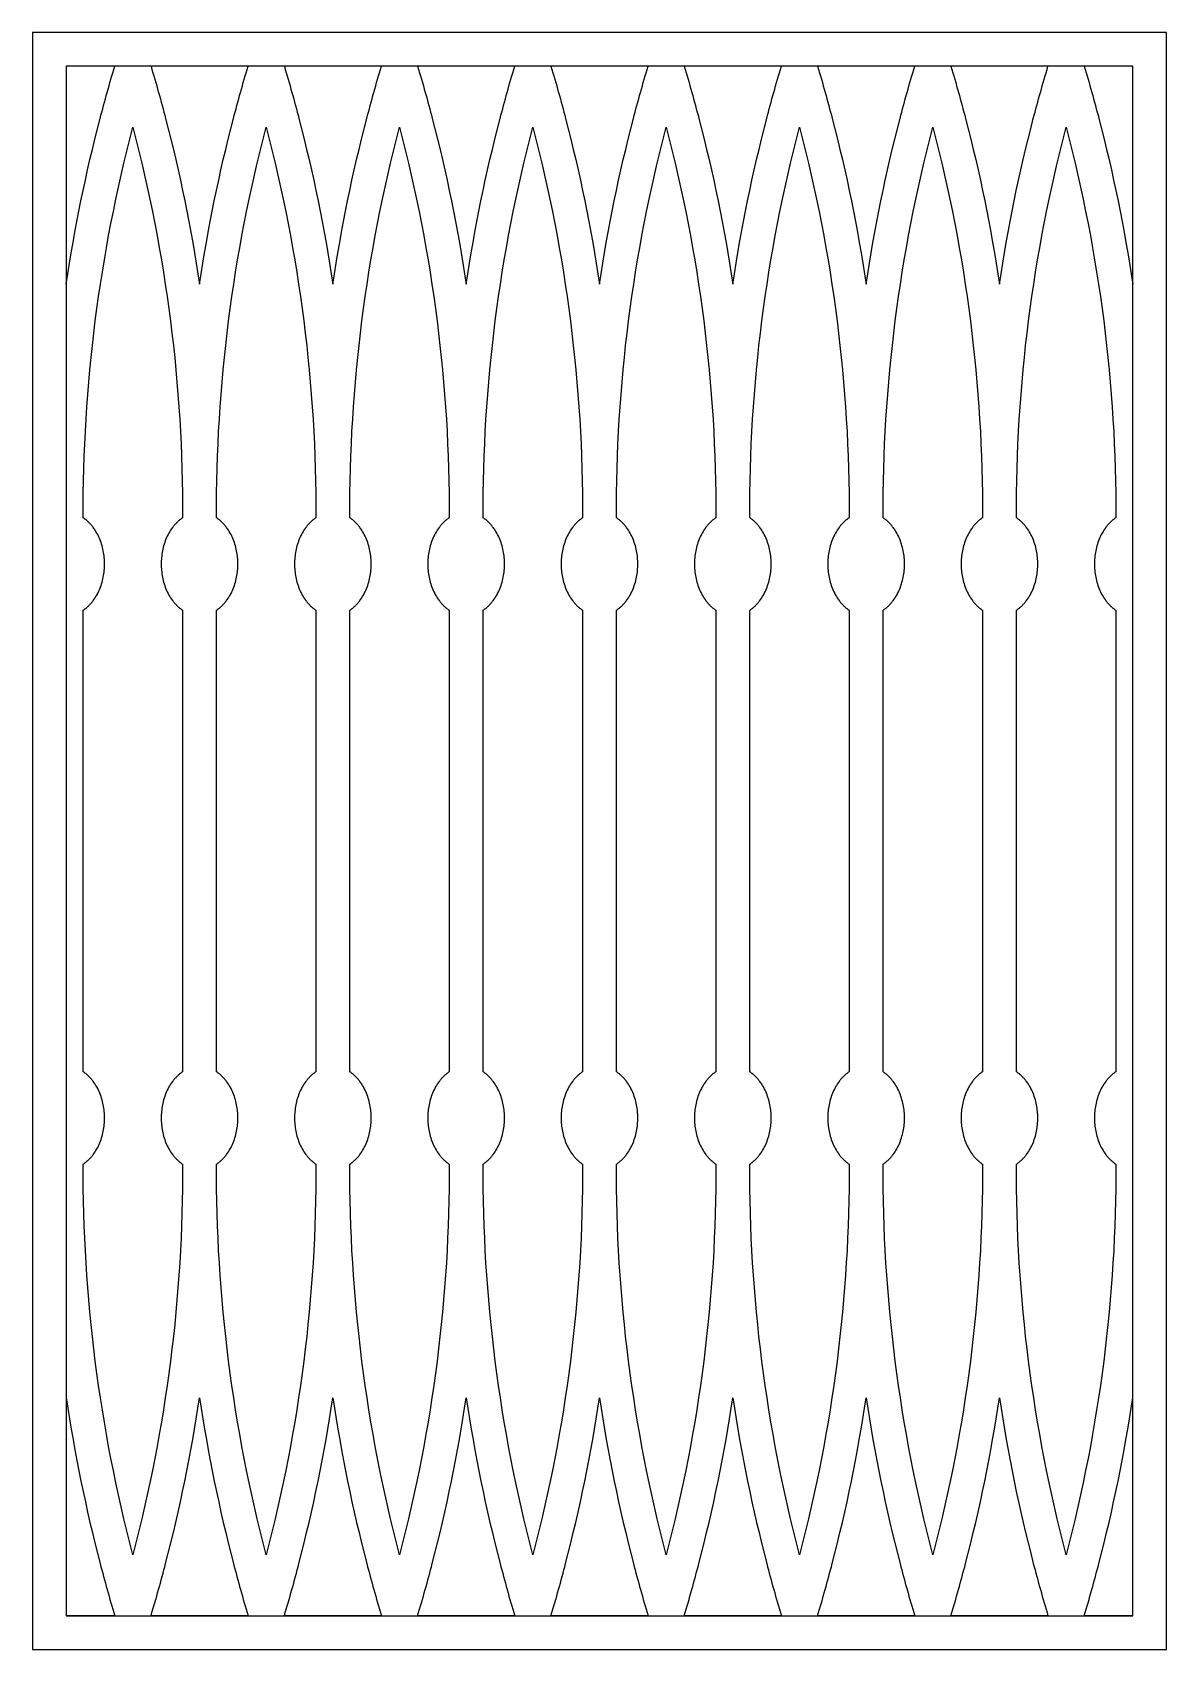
# Model space of a CAD drawing. Header units: millimetres. Extents: x 120 to 361, y 66 to 410.
import ezdxf

# ---------------------------------------------------------------- set-up
doc = ezdxf.new("R2010")
doc.units = ezdxf.units.MM
doc.layers.get('0').update_dxf_attribs({"color": 1})

msp = doc.modelspace()

# ---------------------------------------------------------------- linework, layer by layer
for points in [[(120.03, 66.18), (361.41, 66.18), (361.41, 410.45), (120.03, 410.45)], [(127.23, 73.39), (354.2, 73.39), (354.2, 403.25), (127.23, 403.25)]]:
    msp.add_lwpolyline(points, close=True)
for points in [[(127.23, 356.85, -0.0267), (134.45, 392.09, -0.008571), (137.56, 403.25), (127.23, 403.25)], [(354.2, 403.25), (343.88, 403.25, -0.008571), (346.99, 392.09, -0.0267), (354.2, 356.85)], [(127.23, 119.78, 0.0267), (134.45, 84.54, 0.008571), (137.56, 73.39), (127.23, 73.39)], [(354.2, 73.39), (343.88, 73.39, 0.008571), (346.99, 84.54, 0.0267), (354.2, 119.78)]]:
    msp.add_lwpolyline(points, format="xyb")
for points in [[(162.82, 392.09, -0.008571), (165.93, 403.25), (145.28, 403.25, -0.008571), (148.39, 392.09, -0.0267), (155.61, 356.85, -0.0267)], [(191.19, 392.09, -0.008571), (194.3, 403.25), (173.65, 403.25, -0.008571), (176.76, 392.09, -0.0267), (183.98, 356.85, -0.0267)], [(219.56, 392.09, -0.008571), (222.67, 403.25), (202.02, 403.25, -0.008571), (205.14, 392.09, -0.0267), (212.35, 356.85, -0.0267)], [(247.93, 392.09, -0.008571), (251.05, 403.25), (230.39, 403.25, -0.008571), (233.51, 392.09, -0.0267), (240.72, 356.85, -0.0267)], [(276.3, 392.09, -0.008571), (279.42, 403.25), (258.76, 403.25, -0.008571), (261.88, 392.09, -0.0267), (269.09, 356.85, -0.0267)], [(304.67, 392.09, -0.008571), (307.79, 403.25), (287.14, 403.25, -0.008571), (290.25, 392.09, -0.0267), (297.46, 356.85, -0.0267)], [(333.04, 392.09, -0.008571), (336.16, 403.25), (315.51, 403.25, -0.008571), (318.62, 392.09, -0.0267), (325.83, 356.85, -0.0267)], [(152, 189.19), (151.87, 189.1), (151.74, 189.01), (151.62, 188.92), (151.49, 188.82), (151.37, 188.72), (151.24, 188.62), (151.12, 188.51), (151, 188.4), (150.88, 188.29), (150.76, 188.17), (150.64, 188.05), (150.53, 187.93), (150.41, 187.81), (150.3, 187.68), (150.19, 187.55), (150.08, 187.42), (149.97, 187.28), (149.86, 187.14), (149.66, 186.86), (149.46, 186.56), (149.27, 186.26), (149.09, 185.95), (148.91, 185.63), (148.75, 185.3), (148.6, 184.97), (148.45, 184.63), (148.32, 184.29), (148.19, 183.94), (148.08, 183.59), (147.97, 183.23), (147.88, 182.88), (147.79, 182.52), (147.72, 182.16), (147.65, 181.8), (147.59, 181.45), (147.55, 181.09), (147.51, 180.74), (147.48, 180.39), (147.46, 180.04), (147.45, 179.69), (147.44, 179.35), (147.45, 179.01), (147.46, 178.67), (147.48, 178.32), (147.51, 177.97), (147.55, 177.61), (147.59, 177.26), (147.65, 176.9), (147.72, 176.54), (147.79, 176.18), (147.88, 175.83), (147.97, 175.47), (148.08, 175.12), (148.19, 174.77), (148.32, 174.42), (148.45, 174.07), (148.6, 173.74), (148.75, 173.4), (148.91, 173.08), (149.09, 172.76), (149.27, 172.45), (149.46, 172.14), (149.66, 171.85), (149.86, 171.56), (149.97, 171.43), (150.08, 171.29), (150.19, 171.16), (150.3, 171.03), (150.41, 170.9), (150.53, 170.77), (150.64, 170.65), (150.76, 170.53), (150.88, 170.42), (151, 170.3), (151.12, 170.2), (151.24, 170.09), (151.37, 169.99), (151.49, 169.89), (151.62, 169.79), (151.74, 169.7), (151.87, 169.6), (152, 169.52, -0.065012), (141.42, 86.36, -0.065012), (130.84, 169.52), (130.97, 169.6), (131.09, 169.7), (131.22, 169.79), (131.35, 169.89), (131.47, 169.99), (131.6, 170.09), (131.72, 170.2), (131.84, 170.3), (131.96, 170.42), (132.08, 170.53), (132.2, 170.65), (132.31, 170.77), (132.43, 170.9), (132.54, 171.03), (132.65, 171.16), (132.76, 171.29), (132.87, 171.43), (132.98, 171.56), (133.18, 171.85), (133.38, 172.14), (133.57, 172.45), (133.75, 172.76), (133.93, 173.08), (134.09, 173.4), (134.24, 173.74), (134.39, 174.07), (134.52, 174.42), (134.65, 174.77), (134.76, 175.12), (134.87, 175.47), (134.96, 175.83), (135.05, 176.18), (135.12, 176.54), (135.19, 176.9), (135.25, 177.26), (135.29, 177.61), (135.33, 177.97), (135.36, 178.32), (135.38, 178.67), (135.39, 179.01), (135.4, 179.35), (135.39, 179.69), (135.38, 180.04), (135.36, 180.39), (135.33, 180.74), (135.29, 181.09), (135.25, 181.45), (135.19, 181.8), (135.12, 182.16), (135.05, 182.52), (134.96, 182.88), (134.87, 183.23), (134.76, 183.59), (134.65, 183.94), (134.52, 184.29), (134.39, 184.63), (134.24, 184.97), (134.09, 185.3), (133.93, 185.63), (133.75, 185.95), (133.57, 186.26), (133.38, 186.56), (133.18, 186.86), (132.98, 187.14), (132.87, 187.28), (132.76, 187.42), (132.65, 187.55), (132.54, 187.68), (132.43, 187.81), (132.31, 187.93), (132.2, 188.05), (132.08, 188.17), (131.96, 188.29), (131.84, 188.4), (131.72, 188.51), (131.6, 188.62), (131.47, 188.72), (131.35, 188.82), (131.22, 188.92), (131.09, 189.01), (130.97, 189.1), (130.84, 189.19), (130.84, 287.45), (130.97, 287.53), (131.09, 287.62), (131.22, 287.72), (131.35, 287.81), (131.47, 287.91), (131.6, 288.02), (131.72, 288.12), (131.84, 288.23), (131.96, 288.34), (132.08, 288.46), (132.2, 288.58), (132.31, 288.7), (132.43, 288.83), (132.54, 288.95), (132.65, 289.08), (132.76, 289.22), (132.87, 289.35), (132.98, 289.49), (133.18, 289.78), (133.38, 290.07), (133.57, 290.37), (133.75, 290.68), (133.93, 291), (134.09, 291.33), (134.24, 291.66), (134.39, 292), (134.52, 292.35), (134.65, 292.69), (134.76, 293.04), (134.87, 293.4), (134.96, 293.75), (135.05, 294.11), (135.12, 294.47), (135.19, 294.83), (135.25, 295.18), (135.29, 295.54), (135.33, 295.89), (135.36, 296.24), (135.38, 296.59), (135.39, 296.94), (135.4, 297.28), (135.39, 297.62), (135.38, 297.97), (135.36, 298.31), (135.33, 298.67), (135.29, 299.02), (135.25, 299.38), (135.19, 299.73), (135.12, 300.09), (135.05, 300.45), (134.96, 300.81), (134.87, 301.16), (134.76, 301.51), (134.65, 301.87), (134.52, 302.21), (134.39, 302.56), (134.24, 302.9), (134.09, 303.23), (133.93, 303.56), (133.75, 303.87), (133.57, 304.19), (133.38, 304.49), (133.18, 304.78), (132.98, 305.07), (132.87, 305.21), (132.76, 305.34), (132.65, 305.48), (132.54, 305.61), (132.43, 305.73), (132.31, 305.86), (132.2, 305.98), (132.08, 306.1), (131.96, 306.21), (131.84, 306.33), (131.72, 306.44), (131.6, 306.54), (131.47, 306.65), (131.35, 306.75), (131.22, 306.84), (131.09, 306.94), (130.97, 307.03), (130.84, 307.11, -0.065012), (141.42, 390.27, -0.065012), (152, 307.11), (151.87, 307.03), (151.74, 306.94), (151.62, 306.84), (151.49, 306.75), (151.37, 306.65), (151.24, 306.54), (151.12, 306.44), (151, 306.33), (150.88, 306.21), (150.76, 306.1), (150.64, 305.98), (150.53, 305.86), (150.41, 305.73), (150.3, 305.61), (150.19, 305.48), (150.08, 305.34), (149.97, 305.21), (149.86, 305.07), (149.66, 304.78), (149.46, 304.49), (149.27, 304.19), (149.09, 303.87), (148.91, 303.56), (148.75, 303.23), (148.6, 302.9), (148.45, 302.56), (148.32, 302.21), (148.19, 301.87), (148.08, 301.51), (147.97, 301.16), (147.88, 300.81), (147.79, 300.45), (147.72, 300.09), (147.65, 299.73), (147.59, 299.38), (147.55, 299.02), (147.51, 298.67), (147.48, 298.31), (147.46, 297.97), (147.45, 297.62), (147.44, 297.28), (147.45, 296.94), (147.46, 296.59), (147.48, 296.24), (147.51, 295.89), (147.55, 295.54), (147.59, 295.18), (147.65, 294.83), (147.72, 294.47), (147.79, 294.11), (147.88, 293.75), (147.97, 293.4), (148.08, 293.04), (148.19, 292.69), (148.32, 292.35), (148.45, 292), (148.6, 291.66), (148.75, 291.33), (148.91, 291), (149.09, 290.68), (149.27, 290.37), (149.46, 290.07), (149.66, 289.78), (149.86, 289.49), (149.97, 289.35), (150.08, 289.22), (150.19, 289.08), (150.3, 288.95), (150.41, 288.83), (150.53, 288.7), (150.64, 288.58), (150.76, 288.46), (150.88, 288.34), (151, 288.23), (151.12, 288.12), (151.24, 288.02), (151.37, 287.91), (151.49, 287.81), (151.62, 287.72), (151.74, 287.62), (151.87, 287.53), (152, 287.45)], [(180.37, 189.19), (180.24, 189.1), (180.12, 189.01), (179.99, 188.92), (179.86, 188.82), (179.74, 188.72), (179.61, 188.62), (179.49, 188.51), (179.37, 188.4), (179.25, 188.29), (179.13, 188.17), (179.01, 188.05), (178.9, 187.93), (178.78, 187.81), (178.67, 187.68), (178.56, 187.55), (178.45, 187.42), (178.34, 187.28), (178.23, 187.14), (178.03, 186.86), (177.83, 186.56), (177.64, 186.26), (177.46, 185.95), (177.29, 185.63), (177.12, 185.3), (176.97, 184.97), (176.82, 184.63), (176.69, 184.29), (176.56, 183.94), (176.45, 183.59), (176.34, 183.23), (176.25, 182.88), (176.16, 182.52), (176.09, 182.16), (176.02, 181.8), (175.97, 181.45), (175.92, 181.09), (175.88, 180.74), (175.85, 180.39), (175.83, 180.04), (175.82, 179.69), (175.81, 179.35), (175.82, 179.01), (175.83, 178.67), (175.85, 178.32), (175.88, 177.97), (175.92, 177.61), (175.97, 177.26), (176.02, 176.9), (176.09, 176.54), (176.16, 176.18), (176.25, 175.83), (176.34, 175.47), (176.45, 175.12), (176.56, 174.77), (176.69, 174.42), (176.82, 174.07), (176.97, 173.74), (177.12, 173.4), (177.29, 173.08), (177.46, 172.76), (177.64, 172.45), (177.83, 172.14), (178.03, 171.85), (178.23, 171.56), (178.34, 171.43), (178.45, 171.29), (178.56, 171.16), (178.67, 171.03), (178.78, 170.9), (178.9, 170.77), (179.01, 170.65), (179.13, 170.53), (179.25, 170.42), (179.37, 170.3), (179.49, 170.2), (179.61, 170.09), (179.74, 169.99), (179.86, 169.89), (179.99, 169.79), (180.12, 169.7), (180.24, 169.6), (180.37, 169.52, -0.065012), (169.79, 86.36, -0.065012), (159.21, 169.52), (159.34, 169.6), (159.47, 169.7), (159.59, 169.79), (159.72, 169.89), (159.84, 169.99), (159.97, 170.09), (160.09, 170.2), (160.21, 170.3), (160.33, 170.42), (160.45, 170.53), (160.57, 170.65), (160.69, 170.77), (160.8, 170.9), (160.91, 171.03), (161.02, 171.16), (161.13, 171.29), (161.24, 171.43), (161.35, 171.56), (161.55, 171.85), (161.75, 172.14), (161.94, 172.45), (162.12, 172.76), (162.3, 173.08), (162.46, 173.4), (162.61, 173.74), (162.76, 174.07), (162.89, 174.42), (163.02, 174.77), (163.13, 175.12), (163.24, 175.47), (163.33, 175.83), (163.42, 176.18), (163.49, 176.54), (163.56, 176.9), (163.62, 177.26), (163.66, 177.61), (163.7, 177.97), (163.73, 178.32), (163.75, 178.67), (163.76, 179.01), (163.77, 179.35), (163.76, 179.69), (163.75, 180.04), (163.73, 180.39), (163.7, 180.74), (163.66, 181.09), (163.62, 181.45), (163.56, 181.8), (163.49, 182.16), (163.42, 182.52), (163.33, 182.88), (163.24, 183.23), (163.13, 183.59), (163.02, 183.94), (162.89, 184.29), (162.76, 184.63), (162.61, 184.97), (162.46, 185.3), (162.3, 185.63), (162.12, 185.95), (161.94, 186.26), (161.75, 186.56), (161.55, 186.86), (161.35, 187.14), (161.24, 187.28), (161.13, 187.42), (161.02, 187.55), (160.91, 187.68), (160.8, 187.81), (160.69, 187.93), (160.57, 188.05), (160.45, 188.17), (160.33, 188.29), (160.21, 188.4), (160.09, 188.51), (159.97, 188.62), (159.84, 188.72), (159.72, 188.82), (159.59, 188.92), (159.47, 189.01), (159.34, 189.1), (159.21, 189.19), (159.21, 287.45), (159.34, 287.53), (159.47, 287.62), (159.59, 287.72), (159.72, 287.81), (159.84, 287.91), (159.97, 288.02), (160.09, 288.12), (160.21, 288.23), (160.33, 288.34), (160.45, 288.46), (160.57, 288.58), (160.69, 288.7), (160.8, 288.83), (160.91, 288.95), (161.02, 289.08), (161.13, 289.22), (161.24, 289.35), (161.35, 289.49), (161.55, 289.78), (161.75, 290.07), (161.94, 290.37), (162.12, 290.68), (162.3, 291), (162.46, 291.33), (162.61, 291.66), (162.76, 292), (162.89, 292.35), (163.02, 292.69), (163.13, 293.04), (163.24, 293.4), (163.33, 293.75), (163.42, 294.11), (163.49, 294.47), (163.56, 294.83), (163.62, 295.18), (163.66, 295.54), (163.7, 295.89), (163.73, 296.24), (163.75, 296.59), (163.76, 296.94), (163.77, 297.28), (163.76, 297.62), (163.75, 297.97), (163.73, 298.31), (163.7, 298.67), (163.66, 299.02), (163.62, 299.38), (163.56, 299.73), (163.49, 300.09), (163.42, 300.45), (163.33, 300.81), (163.24, 301.16), (163.13, 301.51), (163.02, 301.87), (162.89, 302.21), (162.76, 302.56), (162.61, 302.9), (162.46, 303.23), (162.3, 303.56), (162.12, 303.87), (161.94, 304.19), (161.75, 304.49), (161.55, 304.78), (161.35, 305.07), (161.24, 305.21), (161.13, 305.34), (161.02, 305.48), (160.91, 305.61), (160.8, 305.73), (160.69, 305.86), (160.57, 305.98), (160.45, 306.1), (160.33, 306.21), (160.21, 306.33), (160.09, 306.44), (159.97, 306.54), (159.84, 306.65), (159.72, 306.75), (159.59, 306.84), (159.47, 306.94), (159.34, 307.03), (159.21, 307.11, -0.065012), (169.79, 390.27, -0.065012), (180.37, 307.11), (180.24, 307.03), (180.12, 306.94), (179.99, 306.84), (179.86, 306.75), (179.74, 306.65), (179.61, 306.54), (179.49, 306.44), (179.37, 306.33), (179.25, 306.21), (179.13, 306.1), (179.01, 305.98), (178.9, 305.86), (178.78, 305.73), (178.67, 305.61), (178.56, 305.48), (178.45, 305.34), (178.34, 305.21), (178.23, 305.07), (178.03, 304.78), (177.83, 304.49), (177.64, 304.19), (177.46, 303.87), (177.29, 303.56), (177.12, 303.23), (176.97, 302.9), (176.82, 302.56), (176.69, 302.21), (176.56, 301.87), (176.45, 301.51), (176.34, 301.16), (176.25, 300.81), (176.16, 300.45), (176.09, 300.09), (176.02, 299.73), (175.97, 299.38), (175.92, 299.02), (175.88, 298.67), (175.85, 298.31), (175.83, 297.97), (175.82, 297.62), (175.81, 297.28), (175.82, 296.94), (175.83, 296.59), (175.85, 296.24), (175.88, 295.89), (175.92, 295.54), (175.97, 295.18), (176.02, 294.83), (176.09, 294.47), (176.16, 294.11), (176.25, 293.75), (176.34, 293.4), (176.45, 293.04), (176.56, 292.69), (176.69, 292.35), (176.82, 292), (176.97, 291.66), (177.12, 291.33), (177.29, 291), (177.46, 290.68), (177.64, 290.37), (177.83, 290.07), (178.03, 289.78), (178.23, 289.49), (178.34, 289.35), (178.45, 289.22), (178.56, 289.08), (178.67, 288.95), (178.78, 288.83), (178.9, 288.7), (179.01, 288.58), (179.13, 288.46), (179.25, 288.34), (179.37, 288.23), (179.49, 288.12), (179.61, 288.02), (179.74, 287.91), (179.86, 287.81), (179.99, 287.72), (180.12, 287.62), (180.24, 287.53), (180.37, 287.45)], [(208.74, 189.19), (208.62, 189.1), (208.49, 189.01), (208.36, 188.92), (208.23, 188.82), (208.11, 188.72), (207.99, 188.62), (207.86, 188.51), (207.74, 188.4), (207.62, 188.29), (207.5, 188.17), (207.38, 188.05), (207.27, 187.93), (207.15, 187.81), (207.04, 187.68), (206.93, 187.55), (206.82, 187.42), (206.71, 187.28), (206.61, 187.14), (206.4, 186.86), (206.2, 186.56), (206.01, 186.26), (205.83, 185.95), (205.66, 185.63), (205.49, 185.3), (205.34, 184.97), (205.19, 184.63), (205.06, 184.29), (204.93, 183.94), (204.82, 183.59), (204.71, 183.23), (204.62, 182.88), (204.53, 182.52), (204.46, 182.16), (204.39, 181.8), (204.34, 181.45), (204.29, 181.09), (204.25, 180.74), (204.22, 180.39), (204.2, 180.04), (204.19, 179.69), (204.19, 179.35), (204.19, 179.01), (204.2, 178.67), (204.22, 178.32), (204.25, 177.97), (204.29, 177.61), (204.34, 177.26), (204.39, 176.9), (204.46, 176.54), (204.53, 176.18), (204.62, 175.83), (204.71, 175.47), (204.82, 175.12), (204.93, 174.77), (205.06, 174.42), (205.19, 174.07), (205.34, 173.74), (205.49, 173.4), (205.66, 173.08), (205.83, 172.76), (206.01, 172.45), (206.2, 172.14), (206.4, 171.85), (206.61, 171.56), (206.71, 171.43), (206.82, 171.29), (206.93, 171.16), (207.04, 171.03), (207.15, 170.9), (207.27, 170.77), (207.38, 170.65), (207.5, 170.53), (207.62, 170.42), (207.74, 170.3), (207.86, 170.2), (207.99, 170.09), (208.11, 169.99), (208.23, 169.89), (208.36, 169.79), (208.49, 169.7), (208.62, 169.6), (208.74, 169.52, -0.065012), (198.16, 86.36, -0.065012), (187.58, 169.52), (187.71, 169.6), (187.84, 169.7), (187.96, 169.79), (188.09, 169.89), (188.22, 169.99), (188.34, 170.09), (188.46, 170.2), (188.58, 170.3), (188.7, 170.42), (188.82, 170.53), (188.94, 170.65), (189.06, 170.77), (189.17, 170.9), (189.28, 171.03), (189.4, 171.16), (189.51, 171.29), (189.61, 171.43), (189.72, 171.56), (189.93, 171.85), (190.12, 172.14), (190.31, 172.45), (190.5, 172.76), (190.67, 173.08), (190.83, 173.4), (190.99, 173.74), (191.13, 174.07), (191.26, 174.42), (191.39, 174.77), (191.5, 175.12), (191.61, 175.47), (191.7, 175.83), (191.79, 176.18), (191.87, 176.54), (191.93, 176.9), (191.99, 177.26), (192.03, 177.61), (192.07, 177.97), (192.1, 178.32), (192.12, 178.67), (192.13, 179.01), (192.14, 179.35), (192.13, 179.69), (192.12, 180.04), (192.1, 180.39), (192.07, 180.74), (192.03, 181.09), (191.99, 181.45), (191.93, 181.8), (191.87, 182.16), (191.79, 182.52), (191.7, 182.88), (191.61, 183.23), (191.5, 183.59), (191.39, 183.94), (191.26, 184.29), (191.13, 184.63), (190.99, 184.97), (190.83, 185.3), (190.67, 185.63), (190.5, 185.95), (190.31, 186.26), (190.12, 186.56), (189.93, 186.86), (189.72, 187.14), (189.61, 187.28), (189.51, 187.42), (189.4, 187.55), (189.28, 187.68), (189.17, 187.81), (189.06, 187.93), (188.94, 188.05), (188.82, 188.17), (188.7, 188.29), (188.58, 188.4), (188.46, 188.51), (188.34, 188.62), (188.22, 188.72), (188.09, 188.82), (187.96, 188.92), (187.84, 189.01), (187.71, 189.1), (187.58, 189.19), (187.58, 287.45), (187.71, 287.53), (187.84, 287.62), (187.96, 287.72), (188.09, 287.81), (188.22, 287.91), (188.34, 288.02), (188.46, 288.12), (188.58, 288.23), (188.7, 288.34), (188.82, 288.46), (188.94, 288.58), (189.06, 288.7), (189.17, 288.83), (189.28, 288.95), (189.4, 289.08), (189.51, 289.22), (189.61, 289.35), (189.72, 289.49), (189.93, 289.78), (190.12, 290.07), (190.31, 290.37), (190.5, 290.68), (190.67, 291), (190.83, 291.33), (190.99, 291.66), (191.13, 292), (191.26, 292.35), (191.39, 292.69), (191.5, 293.04), (191.61, 293.4), (191.7, 293.75), (191.79, 294.11), (191.87, 294.47), (191.93, 294.83), (191.99, 295.18), (192.03, 295.54), (192.07, 295.89), (192.1, 296.24), (192.12, 296.59), (192.13, 296.94), (192.14, 297.28), (192.13, 297.62), (192.12, 297.97), (192.1, 298.31), (192.07, 298.67), (192.03, 299.02), (191.99, 299.38), (191.93, 299.73), (191.87, 300.09), (191.79, 300.45), (191.7, 300.81), (191.61, 301.16), (191.5, 301.51), (191.39, 301.87), (191.26, 302.21), (191.13, 302.56), (190.99, 302.9), (190.83, 303.23), (190.67, 303.56), (190.5, 303.87), (190.31, 304.19), (190.12, 304.49), (189.93, 304.78), (189.72, 305.07), (189.61, 305.21), (189.51, 305.34), (189.4, 305.48), (189.28, 305.61), (189.17, 305.73), (189.06, 305.86), (188.94, 305.98), (188.82, 306.1), (188.7, 306.21), (188.58, 306.33), (188.46, 306.44), (188.34, 306.54), (188.22, 306.65), (188.09, 306.75), (187.96, 306.84), (187.84, 306.94), (187.71, 307.03), (187.58, 307.11, -0.065012), (198.16, 390.27, -0.065012), (208.74, 307.11), (208.62, 307.03), (208.49, 306.94), (208.36, 306.84), (208.23, 306.75), (208.11, 306.65), (207.99, 306.54), (207.86, 306.44), (207.74, 306.33), (207.62, 306.21), (207.5, 306.1), (207.38, 305.98), (207.27, 305.86), (207.15, 305.73), (207.04, 305.61), (206.93, 305.48), (206.82, 305.34), (206.71, 305.21), (206.61, 305.07), (206.4, 304.78), (206.2, 304.49), (206.01, 304.19), (205.83, 303.87), (205.66, 303.56), (205.49, 303.23), (205.34, 302.9), (205.19, 302.56), (205.06, 302.21), (204.93, 301.87), (204.82, 301.51), (204.71, 301.16), (204.62, 300.81), (204.53, 300.45), (204.46, 300.09), (204.39, 299.73), (204.34, 299.38), (204.29, 299.02), (204.25, 298.67), (204.22, 298.31), (204.2, 297.97), (204.19, 297.62), (204.19, 297.28), (204.19, 296.94), (204.2, 296.59), (204.22, 296.24), (204.25, 295.89), (204.29, 295.54), (204.34, 295.18), (204.39, 294.83), (204.46, 294.47), (204.53, 294.11), (204.62, 293.75), (204.71, 293.4), (204.82, 293.04), (204.93, 292.69), (205.06, 292.35), (205.19, 292), (205.34, 291.66), (205.49, 291.33), (205.66, 291), (205.83, 290.68), (206.01, 290.37), (206.2, 290.07), (206.4, 289.78), (206.61, 289.49), (206.71, 289.35), (206.82, 289.22), (206.93, 289.08), (207.04, 288.95), (207.15, 288.83), (207.27, 288.7), (207.38, 288.58), (207.5, 288.46), (207.62, 288.34), (207.74, 288.23), (207.86, 288.12), (207.99, 288.02), (208.11, 287.91), (208.23, 287.81), (208.36, 287.72), (208.49, 287.62), (208.62, 287.53), (208.74, 287.45)], [(237.12, 189.19), (236.99, 189.1), (236.86, 189.01), (236.73, 188.92), (236.61, 188.82), (236.48, 188.72), (236.36, 188.62), (236.23, 188.51), (236.11, 188.4), (235.99, 188.29), (235.87, 188.17), (235.75, 188.05), (235.64, 187.93), (235.52, 187.81), (235.41, 187.68), (235.3, 187.55), (235.19, 187.42), (235.08, 187.28), (234.98, 187.14), (234.77, 186.86), (234.57, 186.56), (234.38, 186.26), (234.2, 185.95), (234.03, 185.63), (233.86, 185.3), (233.71, 184.97), (233.57, 184.63), (233.43, 184.29), (233.31, 183.94), (233.19, 183.59), (233.09, 183.23), (232.99, 182.88), (232.91, 182.52), (232.83, 182.16), (232.76, 181.8), (232.71, 181.45), (232.66, 181.09), (232.62, 180.74), (232.59, 180.39), (232.57, 180.04), (232.56, 179.69), (232.56, 179.35), (232.56, 179.01), (232.57, 178.67), (232.59, 178.32), (232.62, 177.97), (232.66, 177.61), (232.71, 177.26), (232.76, 176.9), (232.83, 176.54), (232.91, 176.18), (232.99, 175.83), (233.09, 175.47), (233.19, 175.12), (233.31, 174.77), (233.43, 174.42), (233.57, 174.07), (233.71, 173.74), (233.86, 173.4), (234.03, 173.08), (234.2, 172.76), (234.38, 172.45), (234.57, 172.14), (234.77, 171.85), (234.98, 171.56), (235.08, 171.43), (235.19, 171.29), (235.3, 171.16), (235.41, 171.03), (235.52, 170.9), (235.64, 170.77), (235.75, 170.65), (235.87, 170.53), (235.99, 170.42), (236.11, 170.3), (236.23, 170.2), (236.36, 170.09), (236.48, 169.99), (236.61, 169.89), (236.73, 169.79), (236.86, 169.7), (236.99, 169.6), (237.12, 169.52, -0.065012), (226.53, 86.36, -0.065012), (215.95, 169.52), (216.08, 169.6), (216.21, 169.7), (216.34, 169.79), (216.46, 169.89), (216.59, 169.99), (216.71, 170.09), (216.83, 170.2), (216.95, 170.3), (217.08, 170.42), (217.19, 170.53), (217.31, 170.65), (217.43, 170.77), (217.54, 170.9), (217.66, 171.03), (217.77, 171.16), (217.88, 171.29), (217.98, 171.43), (218.09, 171.56), (218.3, 171.85), (218.5, 172.14), (218.69, 172.45), (218.87, 172.76), (219.04, 173.08), (219.2, 173.4), (219.36, 173.74), (219.5, 174.07), (219.64, 174.42), (219.76, 174.77), (219.88, 175.12), (219.98, 175.47), (220.08, 175.83), (220.16, 176.18), (220.24, 176.54), (220.3, 176.9), (220.36, 177.26), (220.41, 177.61), (220.44, 177.97), (220.47, 178.32), (220.49, 178.67), (220.51, 179.01), (220.51, 179.35), (220.51, 179.69), (220.49, 180.04), (220.47, 180.39), (220.44, 180.74), (220.41, 181.09), (220.36, 181.45), (220.3, 181.8), (220.24, 182.16), (220.16, 182.52), (220.08, 182.88), (219.98, 183.23), (219.88, 183.59), (219.76, 183.94), (219.64, 184.29), (219.5, 184.63), (219.36, 184.97), (219.2, 185.3), (219.04, 185.63), (218.87, 185.95), (218.69, 186.26), (218.5, 186.56), (218.3, 186.86), (218.09, 187.14), (217.98, 187.28), (217.88, 187.42), (217.77, 187.55), (217.66, 187.68), (217.54, 187.81), (217.43, 187.93), (217.31, 188.05), (217.19, 188.17), (217.08, 188.29), (216.95, 188.4), (216.83, 188.51), (216.71, 188.62), (216.59, 188.72), (216.46, 188.82), (216.34, 188.92), (216.21, 189.01), (216.08, 189.1), (215.95, 189.19), (215.95, 287.45), (216.08, 287.53), (216.21, 287.62), (216.34, 287.72), (216.46, 287.81), (216.59, 287.91), (216.71, 288.02), (216.83, 288.12), (216.95, 288.23), (217.08, 288.34), (217.19, 288.46), (217.31, 288.58), (217.43, 288.7), (217.54, 288.83), (217.66, 288.95), (217.77, 289.08), (217.88, 289.22), (217.98, 289.35), (218.09, 289.49), (218.3, 289.78), (218.5, 290.07), (218.69, 290.37), (218.87, 290.68), (219.04, 291), (219.2, 291.33), (219.36, 291.66), (219.5, 292), (219.64, 292.35), (219.76, 292.69), (219.88, 293.04), (219.98, 293.4), (220.08, 293.75), (220.16, 294.11), (220.24, 294.47), (220.3, 294.83), (220.36, 295.18), (220.41, 295.54), (220.44, 295.89), (220.47, 296.24), (220.49, 296.59), (220.51, 296.94), (220.51, 297.28), (220.51, 297.62), (220.49, 297.97), (220.47, 298.31), (220.44, 298.67), (220.41, 299.02), (220.36, 299.38), (220.3, 299.73), (220.24, 300.09), (220.16, 300.45), (220.08, 300.81), (219.98, 301.16), (219.88, 301.51), (219.76, 301.87), (219.64, 302.21), (219.5, 302.56), (219.36, 302.9), (219.2, 303.23), (219.04, 303.56), (218.87, 303.87), (218.69, 304.19), (218.5, 304.49), (218.3, 304.78), (218.09, 305.07), (217.98, 305.21), (217.88, 305.34), (217.77, 305.48), (217.66, 305.61), (217.54, 305.73), (217.43, 305.86), (217.31, 305.98), (217.19, 306.1), (217.08, 306.21), (216.95, 306.33), (216.83, 306.44), (216.71, 306.54), (216.59, 306.65), (216.46, 306.75), (216.34, 306.84), (216.21, 306.94), (216.08, 307.03), (215.95, 307.11, -0.065012), (226.53, 390.27, -0.065012), (237.12, 307.11), (236.99, 307.03), (236.86, 306.94), (236.73, 306.84), (236.61, 306.75), (236.48, 306.65), (236.36, 306.54), (236.23, 306.44), (236.11, 306.33), (235.99, 306.21), (235.87, 306.1), (235.75, 305.98), (235.64, 305.86), (235.52, 305.73), (235.41, 305.61), (235.3, 305.48), (235.19, 305.34), (235.08, 305.21), (234.98, 305.07), (234.77, 304.78), (234.57, 304.49), (234.38, 304.19), (234.2, 303.87), (234.03, 303.56), (233.86, 303.23), (233.71, 302.9), (233.57, 302.56), (233.43, 302.21), (233.31, 301.87), (233.19, 301.51), (233.09, 301.16), (232.99, 300.81), (232.91, 300.45), (232.83, 300.09), (232.76, 299.73), (232.71, 299.38), (232.66, 299.02), (232.62, 298.67), (232.59, 298.31), (232.57, 297.97), (232.56, 297.62), (232.56, 297.28), (232.56, 296.94), (232.57, 296.59), (232.59, 296.24), (232.62, 295.89), (232.66, 295.54), (232.71, 295.18), (232.76, 294.83), (232.83, 294.47), (232.91, 294.11), (232.99, 293.75), (233.09, 293.4), (233.19, 293.04), (233.31, 292.69), (233.43, 292.35), (233.57, 292), (233.71, 291.66), (233.86, 291.33), (234.03, 291), (234.2, 290.68), (234.38, 290.37), (234.57, 290.07), (234.77, 289.78), (234.98, 289.49), (235.08, 289.35), (235.19, 289.22), (235.3, 289.08), (235.41, 288.95), (235.52, 288.83), (235.64, 288.7), (235.75, 288.58), (235.87, 288.46), (235.99, 288.34), (236.11, 288.23), (236.23, 288.12), (236.36, 288.02), (236.48, 287.91), (236.61, 287.81), (236.73, 287.72), (236.86, 287.62), (236.99, 287.53), (237.12, 287.45)], [(244.32, 287.45), (244.45, 287.53), (244.58, 287.62), (244.71, 287.72), (244.83, 287.81), (244.96, 287.91), (245.08, 288.02), (245.2, 288.12), (245.33, 288.23), (245.45, 288.34), (245.57, 288.46), (245.68, 288.58), (245.8, 288.7), (245.91, 288.83), (246.03, 288.95), (246.14, 289.08), (246.25, 289.22), (246.36, 289.35), (246.46, 289.49), (246.67, 289.78), (246.87, 290.07), (247.06, 290.37), (247.24, 290.68), (247.41, 291), (247.57, 291.33), (247.73, 291.66), (247.87, 292), (248.01, 292.35), (248.13, 292.69), (248.25, 293.04), (248.35, 293.4), (248.45, 293.75), (248.53, 294.11), (248.61, 294.47), (248.67, 294.83), (248.73, 295.18), (248.78, 295.54), (248.82, 295.89), (248.84, 296.24), (248.86, 296.59), (248.88, 296.94), (248.88, 297.28), (248.88, 297.62), (248.86, 297.97), (248.84, 298.31), (248.82, 298.67), (248.78, 299.02), (248.73, 299.38), (248.67, 299.73), (248.61, 300.09), (248.53, 300.45), (248.45, 300.81), (248.35, 301.16), (248.25, 301.51), (248.13, 301.87), (248.01, 302.21), (247.87, 302.56), (247.73, 302.9), (247.57, 303.23), (247.41, 303.56), (247.24, 303.87), (247.06, 304.19), (246.87, 304.49), (246.67, 304.78), (246.46, 305.07), (246.36, 305.21), (246.25, 305.34), (246.14, 305.48), (246.03, 305.61), (245.91, 305.73), (245.8, 305.86), (245.68, 305.98), (245.57, 306.1), (245.45, 306.21), (245.33, 306.33), (245.2, 306.44), (245.08, 306.54), (244.96, 306.65), (244.83, 306.75), (244.71, 306.84), (244.58, 306.94), (244.45, 307.03), (244.32, 307.11, -0.065012), (254.9, 390.27, -0.065012), (265.49, 307.11), (265.36, 307.03), (265.23, 306.94), (265.1, 306.84), (264.98, 306.75), (264.85, 306.65), (264.73, 306.54), (264.6, 306.44), (264.48, 306.33), (264.36, 306.21), (264.24, 306.1), (264.13, 305.98), (264.01, 305.86), (263.9, 305.73), (263.78, 305.61), (263.67, 305.48), (263.56, 305.34), (263.45, 305.21), (263.35, 305.07), (263.14, 304.78), (262.94, 304.49), (262.75, 304.19), (262.57, 303.87), (262.4, 303.56), (262.24, 303.23), (262.08, 302.9), (261.94, 302.56), (261.8, 302.21), (261.68, 301.87), (261.56, 301.51), (261.46, 301.16), (261.36, 300.81), (261.28, 300.45), (261.2, 300.09), (261.14, 299.73), (261.08, 299.38), (261.03, 299.02), (260.99, 298.67), (260.96, 298.31), (260.94, 297.97), (260.93, 297.62), (260.93, 297.28), (260.93, 296.94), (260.94, 296.59), (260.96, 296.24), (260.99, 295.89), (261.03, 295.54), (261.08, 295.18), (261.14, 294.83), (261.2, 294.47), (261.28, 294.11), (261.36, 293.75), (261.46, 293.4), (261.56, 293.04), (261.68, 292.69), (261.8, 292.35), (261.94, 292), (262.08, 291.66), (262.24, 291.33), (262.4, 291), (262.57, 290.68), (262.75, 290.37), (262.94, 290.07), (263.14, 289.78), (263.35, 289.49), (263.45, 289.35), (263.56, 289.22), (263.67, 289.08), (263.78, 288.95), (263.9, 288.83), (264.01, 288.7), (264.13, 288.58), (264.24, 288.46), (264.36, 288.34), (264.48, 288.23), (264.6, 288.12), (264.73, 288.02), (264.85, 287.91), (264.98, 287.81), (265.1, 287.72), (265.23, 287.62), (265.36, 287.53), (265.49, 287.45), (265.49, 189.19), (265.36, 189.1), (265.23, 189.01), (265.1, 188.92), (264.98, 188.82), (264.85, 188.72), (264.73, 188.62), (264.6, 188.51), (264.48, 188.4), (264.36, 188.29), (264.24, 188.17), (264.13, 188.05), (264.01, 187.93), (263.9, 187.81), (263.78, 187.68), (263.67, 187.55), (263.56, 187.42), (263.45, 187.28), (263.35, 187.14), (263.14, 186.86), (262.94, 186.56), (262.75, 186.26), (262.57, 185.95), (262.4, 185.63), (262.24, 185.3), (262.08, 184.97), (261.94, 184.63), (261.8, 184.29), (261.68, 183.94), (261.56, 183.59), (261.46, 183.23), (261.36, 182.88), (261.28, 182.52), (261.2, 182.16), (261.14, 181.8), (261.08, 181.45), (261.03, 181.09), (260.99, 180.74), (260.96, 180.39), (260.94, 180.04), (260.93, 179.69), (260.93, 179.35), (260.93, 179.01), (260.94, 178.67), (260.96, 178.32), (260.99, 177.97), (261.03, 177.61), (261.08, 177.26), (261.14, 176.9), (261.2, 176.54), (261.28, 176.18), (261.36, 175.83), (261.46, 175.47), (261.56, 175.12), (261.68, 174.77), (261.8, 174.42), (261.94, 174.07), (262.08, 173.74), (262.24, 173.4), (262.4, 173.08), (262.57, 172.76), (262.75, 172.45), (262.94, 172.14), (263.14, 171.85), (263.35, 171.56), (263.45, 171.43), (263.56, 171.29), (263.67, 171.16), (263.78, 171.03), (263.9, 170.9), (264.01, 170.77), (264.13, 170.65), (264.24, 170.53), (264.36, 170.42), (264.48, 170.3), (264.6, 170.2), (264.73, 170.09), (264.85, 169.99), (264.98, 169.89), (265.1, 169.79), (265.23, 169.7), (265.36, 169.6), (265.49, 169.52, -0.065012), (254.9, 86.36, -0.065012), (244.32, 169.52), (244.45, 169.6), (244.58, 169.7), (244.71, 169.79), (244.83, 169.89), (244.96, 169.99), (245.08, 170.09), (245.2, 170.2), (245.33, 170.3), (245.45, 170.42), (245.57, 170.53), (245.68, 170.65), (245.8, 170.77), (245.91, 170.9), (246.03, 171.03), (246.14, 171.16), (246.25, 171.29), (246.36, 171.43), (246.46, 171.56), (246.67, 171.85), (246.87, 172.14), (247.06, 172.45), (247.24, 172.76), (247.41, 173.08), (247.57, 173.4), (247.73, 173.74), (247.87, 174.07), (248.01, 174.42), (248.13, 174.77), (248.25, 175.12), (248.35, 175.47), (248.45, 175.83), (248.53, 176.18), (248.61, 176.54), (248.67, 176.9), (248.73, 177.26), (248.78, 177.61), (248.82, 177.97), (248.84, 178.32), (248.86, 178.67), (248.88, 179.01), (248.88, 179.35), (248.88, 179.69), (248.86, 180.04), (248.84, 180.39), (248.82, 180.74), (248.78, 181.09), (248.73, 181.45), (248.67, 181.8), (248.61, 182.16), (248.53, 182.52), (248.45, 182.88), (248.35, 183.23), (248.25, 183.59), (248.13, 183.94), (248.01, 184.29), (247.87, 184.63), (247.73, 184.97), (247.57, 185.3), (247.41, 185.63), (247.24, 185.95), (247.06, 186.26), (246.87, 186.56), (246.67, 186.86), (246.46, 187.14), (246.36, 187.28), (246.25, 187.42), (246.14, 187.55), (246.03, 187.68), (245.91, 187.81), (245.8, 187.93), (245.68, 188.05), (245.57, 188.17), (245.45, 188.29), (245.33, 188.4), (245.2, 188.51), (245.08, 188.62), (244.96, 188.72), (244.83, 188.82), (244.71, 188.92), (244.58, 189.01), (244.45, 189.1), (244.32, 189.19)], [(293.86, 189.19), (293.73, 189.1), (293.6, 189.01), (293.47, 188.92), (293.35, 188.82), (293.22, 188.72), (293.1, 188.62), (292.98, 188.51), (292.85, 188.4), (292.73, 188.29), (292.61, 188.17), (292.5, 188.05), (292.38, 187.93), (292.27, 187.81), (292.15, 187.68), (292.04, 187.55), (291.93, 187.42), (291.82, 187.28), (291.72, 187.14), (291.51, 186.86), (291.31, 186.56), (291.12, 186.26), (290.94, 185.95), (290.77, 185.63), (290.61, 185.3), (290.45, 184.97), (290.31, 184.63), (290.17, 184.29), (290.05, 183.94), (289.93, 183.59), (289.83, 183.23), (289.73, 182.88), (289.65, 182.52), (289.57, 182.16), (289.51, 181.8), (289.45, 181.45), (289.4, 181.09), (289.37, 180.74), (289.34, 180.39), (289.32, 180.04), (289.3, 179.69), (289.3, 179.35), (289.3, 179.01), (289.32, 178.67), (289.34, 178.32), (289.37, 177.97), (289.4, 177.61), (289.45, 177.26), (289.51, 176.9), (289.57, 176.54), (289.65, 176.18), (289.73, 175.83), (289.83, 175.47), (289.93, 175.12), (290.05, 174.77), (290.17, 174.42), (290.31, 174.07), (290.45, 173.74), (290.61, 173.4), (290.77, 173.08), (290.94, 172.76), (291.12, 172.45), (291.31, 172.14), (291.51, 171.85), (291.72, 171.56), (291.82, 171.43), (291.93, 171.29), (292.04, 171.16), (292.15, 171.03), (292.27, 170.9), (292.38, 170.77), (292.5, 170.65), (292.61, 170.53), (292.73, 170.42), (292.85, 170.3), (292.98, 170.2), (293.1, 170.09), (293.22, 169.99), (293.35, 169.89), (293.47, 169.79), (293.6, 169.7), (293.73, 169.6), (293.86, 169.52, -0.065012), (283.28, 86.36, -0.065012), (272.69, 169.52), (272.82, 169.6), (272.95, 169.7), (273.08, 169.79), (273.2, 169.89), (273.33, 169.99), (273.45, 170.09), (273.58, 170.2), (273.7, 170.3), (273.82, 170.42), (273.94, 170.53), (274.05, 170.65), (274.17, 170.77), (274.29, 170.9), (274.4, 171.03), (274.51, 171.16), (274.62, 171.29), (274.73, 171.43), (274.83, 171.56), (275.04, 171.85), (275.24, 172.14), (275.43, 172.45), (275.61, 172.76), (275.78, 173.08), (275.95, 173.4), (276.1, 173.74), (276.24, 174.07), (276.38, 174.42), (276.5, 174.77), (276.62, 175.12), (276.72, 175.47), (276.82, 175.83), (276.9, 176.18), (276.98, 176.54), (277.05, 176.9), (277.1, 177.26), (277.15, 177.61), (277.19, 177.97), (277.22, 178.32), (277.24, 178.67), (277.25, 179.01), (277.25, 179.35), (277.25, 179.69), (277.24, 180.04), (277.22, 180.39), (277.19, 180.74), (277.15, 181.09), (277.1, 181.45), (277.05, 181.8), (276.98, 182.16), (276.9, 182.52), (276.82, 182.88), (276.72, 183.23), (276.62, 183.59), (276.5, 183.94), (276.38, 184.29), (276.24, 184.63), (276.1, 184.97), (275.95, 185.3), (275.78, 185.63), (275.61, 185.95), (275.43, 186.26), (275.24, 186.56), (275.04, 186.86), (274.83, 187.14), (274.73, 187.28), (274.62, 187.42), (274.51, 187.55), (274.4, 187.68), (274.29, 187.81), (274.17, 187.93), (274.05, 188.05), (273.94, 188.17), (273.82, 188.29), (273.7, 188.4), (273.58, 188.51), (273.45, 188.62), (273.33, 188.72), (273.2, 188.82), (273.08, 188.92), (272.95, 189.01), (272.82, 189.1), (272.69, 189.19), (272.69, 287.45), (272.82, 287.53), (272.95, 287.62), (273.08, 287.72), (273.2, 287.81), (273.33, 287.91), (273.45, 288.02), (273.58, 288.12), (273.7, 288.23), (273.82, 288.34), (273.94, 288.46), (274.05, 288.58), (274.17, 288.7), (274.29, 288.83), (274.4, 288.95), (274.51, 289.08), (274.62, 289.22), (274.73, 289.35), (274.83, 289.49), (275.04, 289.78), (275.24, 290.07), (275.43, 290.37), (275.61, 290.68), (275.78, 291), (275.95, 291.33), (276.1, 291.66), (276.24, 292), (276.38, 292.35), (276.5, 292.69), (276.62, 293.04), (276.72, 293.4), (276.82, 293.75), (276.9, 294.11), (276.98, 294.47), (277.05, 294.83), (277.1, 295.18), (277.15, 295.54), (277.19, 295.89), (277.22, 296.24), (277.24, 296.59), (277.25, 296.94), (277.25, 297.28), (277.25, 297.62), (277.24, 297.97), (277.22, 298.31), (277.19, 298.67), (277.15, 299.02), (277.1, 299.38), (277.05, 299.73), (276.98, 300.09), (276.9, 300.45), (276.82, 300.81), (276.72, 301.16), (276.62, 301.51), (276.5, 301.87), (276.38, 302.21), (276.24, 302.56), (276.1, 302.9), (275.95, 303.23), (275.78, 303.56), (275.61, 303.87), (275.43, 304.19), (275.24, 304.49), (275.04, 304.78), (274.83, 305.07), (274.73, 305.21), (274.62, 305.34), (274.51, 305.48), (274.4, 305.61), (274.29, 305.73), (274.17, 305.86), (274.05, 305.98), (273.94, 306.1), (273.82, 306.21), (273.7, 306.33), (273.58, 306.44), (273.45, 306.54), (273.33, 306.65), (273.2, 306.75), (273.08, 306.84), (272.95, 306.94), (272.82, 307.03), (272.69, 307.11, -0.065012), (283.28, 390.27, -0.065012), (293.86, 307.11), (293.73, 307.03), (293.6, 306.94), (293.47, 306.84), (293.35, 306.75), (293.22, 306.65), (293.1, 306.54), (292.98, 306.44), (292.85, 306.33), (292.73, 306.21), (292.61, 306.1), (292.5, 305.98), (292.38, 305.86), (292.27, 305.73), (292.15, 305.61), (292.04, 305.48), (291.93, 305.34), (291.82, 305.21), (291.72, 305.07), (291.51, 304.78), (291.31, 304.49), (291.12, 304.19), (290.94, 303.87), (290.77, 303.56), (290.61, 303.23), (290.45, 302.9), (290.31, 302.56), (290.17, 302.21), (290.05, 301.87), (289.93, 301.51), (289.83, 301.16), (289.73, 300.81), (289.65, 300.45), (289.57, 300.09), (289.51, 299.73), (289.45, 299.38), (289.4, 299.02), (289.37, 298.67), (289.34, 298.31), (289.32, 297.97), (289.3, 297.62), (289.3, 297.28), (289.3, 296.94), (289.32, 296.59), (289.34, 296.24), (289.37, 295.89), (289.4, 295.54), (289.45, 295.18), (289.51, 294.83), (289.57, 294.47), (289.65, 294.11), (289.73, 293.75), (289.83, 293.4), (289.93, 293.04), (290.05, 292.69), (290.17, 292.35), (290.31, 292), (290.45, 291.66), (290.61, 291.33), (290.77, 291), (290.94, 290.68), (291.12, 290.37), (291.31, 290.07), (291.51, 289.78), (291.72, 289.49), (291.82, 289.35), (291.93, 289.22), (292.04, 289.08), (292.15, 288.95), (292.27, 288.83), (292.38, 288.7), (292.5, 288.58), (292.61, 288.46), (292.73, 288.34), (292.85, 288.23), (292.98, 288.12), (293.1, 288.02), (293.22, 287.91), (293.35, 287.81), (293.47, 287.72), (293.6, 287.62), (293.73, 287.53), (293.86, 287.45)], [(322.23, 189.19), (322.1, 189.1), (321.97, 189.01), (321.85, 188.92), (321.72, 188.82), (321.59, 188.72), (321.47, 188.62), (321.35, 188.51), (321.23, 188.4), (321.11, 188.29), (320.99, 188.17), (320.87, 188.05), (320.75, 187.93), (320.64, 187.81), (320.52, 187.68), (320.41, 187.55), (320.3, 187.42), (320.2, 187.28), (320.09, 187.14), (319.88, 186.86), (319.69, 186.56), (319.5, 186.26), (319.31, 185.95), (319.14, 185.63), (318.98, 185.3), (318.82, 184.97), (318.68, 184.63), (318.54, 184.29), (318.42, 183.94), (318.3, 183.59), (318.2, 183.23), (318.1, 182.88), (318.02, 182.52), (317.94, 182.16), (317.88, 181.8), (317.82, 181.45), (317.77, 181.09), (317.74, 180.74), (317.71, 180.39), (317.69, 180.04), (317.67, 179.69), (317.67, 179.35), (317.67, 179.01), (317.69, 178.67), (317.71, 178.32), (317.74, 177.97), (317.77, 177.61), (317.82, 177.26), (317.88, 176.9), (317.94, 176.54), (318.02, 176.18), (318.1, 175.83), (318.2, 175.47), (318.3, 175.12), (318.42, 174.77), (318.54, 174.42), (318.68, 174.07), (318.82, 173.74), (318.98, 173.4), (319.14, 173.08), (319.31, 172.76), (319.5, 172.45), (319.69, 172.14), (319.88, 171.85), (320.09, 171.56), (320.2, 171.43), (320.3, 171.29), (320.41, 171.16), (320.52, 171.03), (320.64, 170.9), (320.75, 170.77), (320.87, 170.65), (320.99, 170.53), (321.11, 170.42), (321.23, 170.3), (321.35, 170.2), (321.47, 170.09), (321.59, 169.99), (321.72, 169.89), (321.85, 169.79), (321.97, 169.7), (322.1, 169.6), (322.23, 169.52, -0.065012), (311.65, 86.36, -0.065012), (301.07, 169.52), (301.19, 169.6), (301.32, 169.7), (301.45, 169.79), (301.58, 169.89), (301.7, 169.99), (301.82, 170.09), (301.95, 170.2), (302.07, 170.3), (302.19, 170.42), (302.31, 170.53), (302.43, 170.65), (302.54, 170.77), (302.66, 170.9), (302.77, 171.03), (302.88, 171.16), (302.99, 171.29), (303.1, 171.43), (303.2, 171.56), (303.41, 171.85), (303.61, 172.14), (303.8, 172.45), (303.98, 172.76), (304.15, 173.08), (304.32, 173.4), (304.47, 173.74), (304.61, 174.07), (304.75, 174.42), (304.87, 174.77), (304.99, 175.12), (305.09, 175.47), (305.19, 175.83), (305.27, 176.18), (305.35, 176.54), (305.42, 176.9), (305.47, 177.26), (305.52, 177.61), (305.56, 177.97), (305.59, 178.32), (305.61, 178.67), (305.62, 179.01), (305.62, 179.35), (305.62, 179.69), (305.61, 180.04), (305.59, 180.39), (305.56, 180.74), (305.52, 181.09), (305.47, 181.45), (305.42, 181.8), (305.35, 182.16), (305.27, 182.52), (305.19, 182.88), (305.09, 183.23), (304.99, 183.59), (304.87, 183.94), (304.75, 184.29), (304.61, 184.63), (304.47, 184.97), (304.32, 185.3), (304.15, 185.63), (303.98, 185.95), (303.8, 186.26), (303.61, 186.56), (303.41, 186.86), (303.2, 187.14), (303.1, 187.28), (302.99, 187.42), (302.88, 187.55), (302.77, 187.68), (302.66, 187.81), (302.54, 187.93), (302.43, 188.05), (302.31, 188.17), (302.19, 188.29), (302.07, 188.4), (301.95, 188.51), (301.82, 188.62), (301.7, 188.72), (301.58, 188.82), (301.45, 188.92), (301.32, 189.01), (301.19, 189.1), (301.07, 189.19), (301.07, 287.45), (301.19, 287.53), (301.32, 287.62), (301.45, 287.72), (301.58, 287.81), (301.7, 287.91), (301.82, 288.02), (301.95, 288.12), (302.07, 288.23), (302.19, 288.34), (302.31, 288.46), (302.43, 288.58), (302.54, 288.7), (302.66, 288.83), (302.77, 288.95), (302.88, 289.08), (302.99, 289.22), (303.1, 289.35), (303.2, 289.49), (303.41, 289.78), (303.61, 290.07), (303.8, 290.37), (303.98, 290.68), (304.15, 291), (304.32, 291.33), (304.47, 291.66), (304.61, 292), (304.75, 292.35), (304.87, 292.69), (304.99, 293.04), (305.09, 293.4), (305.19, 293.75), (305.27, 294.11), (305.35, 294.47), (305.42, 294.83), (305.47, 295.18), (305.52, 295.54), (305.56, 295.89), (305.59, 296.24), (305.61, 296.59), (305.62, 296.94), (305.62, 297.28), (305.62, 297.62), (305.61, 297.97), (305.59, 298.31), (305.56, 298.67), (305.52, 299.02), (305.47, 299.38), (305.42, 299.73), (305.35, 300.09), (305.27, 300.45), (305.19, 300.81), (305.09, 301.16), (304.99, 301.51), (304.87, 301.87), (304.75, 302.21), (304.61, 302.56), (304.47, 302.9), (304.32, 303.23), (304.15, 303.56), (303.98, 303.87), (303.8, 304.19), (303.61, 304.49), (303.41, 304.78), (303.2, 305.07), (303.1, 305.21), (302.99, 305.34), (302.88, 305.48), (302.77, 305.61), (302.66, 305.73), (302.54, 305.86), (302.43, 305.98), (302.31, 306.1), (302.19, 306.21), (302.07, 306.33), (301.95, 306.44), (301.82, 306.54), (301.7, 306.65), (301.58, 306.75), (301.45, 306.84), (301.32, 306.94), (301.19, 307.03), (301.07, 307.11, -0.065012), (311.65, 390.27, -0.065012), (322.23, 307.11), (322.1, 307.03), (321.97, 306.94), (321.85, 306.84), (321.72, 306.75), (321.59, 306.65), (321.47, 306.54), (321.35, 306.44), (321.23, 306.33), (321.11, 306.21), (320.99, 306.1), (320.87, 305.98), (320.75, 305.86), (320.64, 305.73), (320.52, 305.61), (320.41, 305.48), (320.3, 305.34), (320.2, 305.21), (320.09, 305.07), (319.88, 304.78), (319.69, 304.49), (319.5, 304.19), (319.31, 303.87), (319.14, 303.56), (318.98, 303.23), (318.82, 302.9), (318.68, 302.56), (318.54, 302.21), (318.42, 301.87), (318.3, 301.51), (318.2, 301.16), (318.1, 300.81), (318.02, 300.45), (317.94, 300.09), (317.88, 299.73), (317.82, 299.38), (317.77, 299.02), (317.74, 298.67), (317.71, 298.31), (317.69, 297.97), (317.67, 297.62), (317.67, 297.28), (317.67, 296.94), (317.69, 296.59), (317.71, 296.24), (317.74, 295.89), (317.77, 295.54), (317.82, 295.18), (317.88, 294.83), (317.94, 294.47), (318.02, 294.11), (318.1, 293.75), (318.2, 293.4), (318.3, 293.04), (318.42, 292.69), (318.54, 292.35), (318.68, 292), (318.82, 291.66), (318.98, 291.33), (319.14, 291), (319.31, 290.68), (319.5, 290.37), (319.69, 290.07), (319.88, 289.78), (320.09, 289.49), (320.2, 289.35), (320.3, 289.22), (320.41, 289.08), (320.52, 288.95), (320.64, 288.83), (320.75, 288.7), (320.87, 288.58), (320.99, 288.46), (321.11, 288.34), (321.23, 288.23), (321.35, 288.12), (321.47, 288.02), (321.59, 287.91), (321.72, 287.81), (321.85, 287.72), (321.97, 287.62), (322.1, 287.53), (322.23, 287.45)], [(329.44, 287.45), (329.57, 287.53), (329.69, 287.62), (329.82, 287.72), (329.95, 287.81), (330.07, 287.91), (330.2, 288.02), (330.32, 288.12), (330.44, 288.23), (330.56, 288.34), (330.68, 288.46), (330.8, 288.58), (330.91, 288.7), (331.03, 288.83), (331.14, 288.95), (331.25, 289.08), (331.36, 289.22), (331.47, 289.35), (331.58, 289.49), (331.78, 289.78), (331.98, 290.07), (332.17, 290.37), (332.35, 290.68), (332.52, 291), (332.69, 291.33), (332.84, 291.66), (332.99, 292), (333.12, 292.35), (333.25, 292.69), (333.36, 293.04), (333.47, 293.4), (333.56, 293.75), (333.65, 294.11), (333.72, 294.47), (333.79, 294.83), (333.84, 295.18), (333.89, 295.54), (333.93, 295.89), (333.96, 296.24), (333.98, 296.59), (333.99, 296.94), (333.99, 297.28), (333.99, 297.62), (333.98, 297.97), (333.96, 298.31), (333.93, 298.67), (333.89, 299.02), (333.84, 299.38), (333.79, 299.73), (333.72, 300.09), (333.65, 300.45), (333.56, 300.81), (333.47, 301.16), (333.36, 301.51), (333.25, 301.87), (333.12, 302.21), (332.99, 302.56), (332.84, 302.9), (332.69, 303.23), (332.52, 303.56), (332.35, 303.87), (332.17, 304.19), (331.98, 304.49), (331.78, 304.78), (331.58, 305.07), (331.47, 305.21), (331.36, 305.34), (331.25, 305.48), (331.14, 305.61), (331.03, 305.73), (330.91, 305.86), (330.8, 305.98), (330.68, 306.1), (330.56, 306.21), (330.44, 306.33), (330.32, 306.44), (330.2, 306.54), (330.07, 306.65), (329.95, 306.75), (329.82, 306.84), (329.69, 306.94), (329.57, 307.03), (329.44, 307.11, -0.065012), (340.02, 390.27, -0.065012), (350.6, 307.11), (350.47, 307.03), (350.34, 306.94), (350.22, 306.84), (350.09, 306.75), (349.97, 306.65), (349.84, 306.54), (349.72, 306.44), (349.6, 306.33), (349.48, 306.21), (349.36, 306.1), (349.24, 305.98), (349.12, 305.86), (349.01, 305.73), (348.9, 305.61), (348.78, 305.48), (348.68, 305.34), (348.57, 305.21), (348.46, 305.07), (348.26, 304.78), (348.06, 304.49), (347.87, 304.19), (347.69, 303.87), (347.51, 303.56), (347.35, 303.23), (347.2, 302.9), (347.05, 302.56), (346.92, 302.21), (346.79, 301.87), (346.68, 301.51), (346.57, 301.16), (346.48, 300.81), (346.39, 300.45), (346.32, 300.09), (346.25, 299.73), (346.19, 299.38), (346.15, 299.02), (346.11, 298.67), (346.08, 298.31), (346.06, 297.97), (346.05, 297.62), (346.04, 297.28), (346.05, 296.94), (346.06, 296.59), (346.08, 296.24), (346.11, 295.89), (346.15, 295.54), (346.19, 295.18), (346.25, 294.83), (346.32, 294.47), (346.39, 294.11), (346.48, 293.75), (346.57, 293.4), (346.68, 293.04), (346.79, 292.69), (346.92, 292.35), (347.05, 292), (347.2, 291.66), (347.35, 291.33), (347.51, 291), (347.69, 290.68), (347.87, 290.37), (348.06, 290.07), (348.26, 289.78), (348.46, 289.49), (348.57, 289.35), (348.68, 289.22), (348.78, 289.08), (348.9, 288.95), (349.01, 288.83), (349.12, 288.7), (349.24, 288.58), (349.36, 288.46), (349.48, 288.34), (349.6, 288.23), (349.72, 288.12), (349.84, 288.02), (349.97, 287.91), (350.09, 287.81), (350.22, 287.72), (350.34, 287.62), (350.47, 287.53), (350.6, 287.45), (350.6, 189.19), (350.47, 189.1), (350.34, 189.01), (350.22, 188.92), (350.09, 188.82), (349.97, 188.72), (349.84, 188.62), (349.72, 188.51), (349.6, 188.4), (349.48, 188.29), (349.36, 188.17), (349.24, 188.05), (349.12, 187.93), (349.01, 187.81), (348.9, 187.68), (348.78, 187.55), (348.68, 187.42), (348.57, 187.28), (348.46, 187.14), (348.26, 186.86), (348.06, 186.56), (347.87, 186.26), (347.69, 185.95), (347.51, 185.63), (347.35, 185.3), (347.2, 184.97), (347.05, 184.63), (346.92, 184.29), (346.79, 183.94), (346.68, 183.59), (346.57, 183.23), (346.48, 182.88), (346.39, 182.52), (346.32, 182.16), (346.25, 181.8), (346.19, 181.45), (346.15, 181.09), (346.11, 180.74), (346.08, 180.39), (346.06, 180.04), (346.05, 179.69), (346.04, 179.35), (346.05, 179.01), (346.06, 178.67), (346.08, 178.32), (346.11, 177.97), (346.15, 177.61), (346.19, 177.26), (346.25, 176.9), (346.32, 176.54), (346.39, 176.18), (346.48, 175.83), (346.57, 175.47), (346.68, 175.12), (346.79, 174.77), (346.92, 174.42), (347.05, 174.07), (347.2, 173.74), (347.35, 173.4), (347.51, 173.08), (347.69, 172.76), (347.87, 172.45), (348.06, 172.14), (348.26, 171.85), (348.46, 171.56), (348.57, 171.43), (348.68, 171.29), (348.78, 171.16), (348.9, 171.03), (349.01, 170.9), (349.12, 170.77), (349.24, 170.65), (349.36, 170.53), (349.48, 170.42), (349.6, 170.3), (349.72, 170.2), (349.84, 170.09), (349.97, 169.99), (350.09, 169.89), (350.22, 169.79), (350.34, 169.7), (350.47, 169.6), (350.6, 169.52, -0.065012), (340.02, 86.36, -0.065012), (329.44, 169.52), (329.57, 169.6), (329.69, 169.7), (329.82, 169.79), (329.95, 169.89), (330.07, 169.99), (330.2, 170.09), (330.32, 170.2), (330.44, 170.3), (330.56, 170.42), (330.68, 170.53), (330.8, 170.65), (330.91, 170.77), (331.03, 170.9), (331.14, 171.03), (331.25, 171.16), (331.36, 171.29), (331.47, 171.43), (331.58, 171.56), (331.78, 171.85), (331.98, 172.14), (332.17, 172.45), (332.35, 172.76), (332.52, 173.08), (332.69, 173.4), (332.84, 173.74), (332.99, 174.07), (333.12, 174.42), (333.25, 174.77), (333.36, 175.12), (333.47, 175.47), (333.56, 175.83), (333.65, 176.18), (333.72, 176.54), (333.79, 176.9), (333.84, 177.26), (333.89, 177.61), (333.93, 177.97), (333.96, 178.32), (333.98, 178.67), (333.99, 179.01), (333.99, 179.35), (333.99, 179.69), (333.98, 180.04), (333.96, 180.39), (333.93, 180.74), (333.89, 181.09), (333.84, 181.45), (333.79, 181.8), (333.72, 182.16), (333.65, 182.52), (333.56, 182.88), (333.47, 183.23), (333.36, 183.59), (333.25, 183.94), (333.12, 184.29), (332.99, 184.63), (332.84, 184.97), (332.69, 185.3), (332.52, 185.63), (332.35, 185.95), (332.17, 186.26), (331.98, 186.56), (331.78, 186.86), (331.58, 187.14), (331.47, 187.28), (331.36, 187.42), (331.25, 187.55), (331.14, 187.68), (331.03, 187.81), (330.91, 187.93), (330.8, 188.05), (330.68, 188.17), (330.56, 188.29), (330.44, 188.4), (330.32, 188.51), (330.2, 188.62), (330.07, 188.72), (329.95, 188.82), (329.82, 188.92), (329.69, 189.01), (329.57, 189.1), (329.44, 189.19)], [(162.82, 84.54, 0.008571), (165.93, 73.39), (145.28, 73.39, 0.008571), (148.39, 84.54, 0.0267), (155.61, 119.78, 0.0267)], [(191.19, 84.54, 0.008571), (194.3, 73.39), (173.65, 73.39, 0.008571), (176.76, 84.54, 0.0267), (183.98, 119.78, 0.0267)], [(219.56, 84.54, 0.008571), (222.67, 73.39), (202.02, 73.39, 0.008571), (205.14, 84.54, 0.0267), (212.35, 119.78, 0.0267)], [(247.93, 84.54, 0.008571), (251.05, 73.39), (230.39, 73.39, 0.008571), (233.51, 84.54, 0.0267), (240.72, 119.78, 0.0267)], [(276.3, 84.54, 0.008571), (279.42, 73.39), (258.76, 73.39, 0.008571), (261.88, 84.54, 0.0267), (269.09, 119.78, 0.0267)], [(304.67, 84.54, 0.008571), (307.79, 73.39), (287.14, 73.39, 0.008571), (290.25, 84.54, 0.0267), (297.46, 119.78, 0.0267)], [(333.04, 84.54, 0.008571), (336.16, 73.39), (315.51, 73.39, 0.008571), (318.62, 84.54, 0.0267), (325.83, 119.78, 0.0267)]]:
    msp.add_lwpolyline(points, format="xyb", close=True)

doc.saveas('drawing.dxf')
